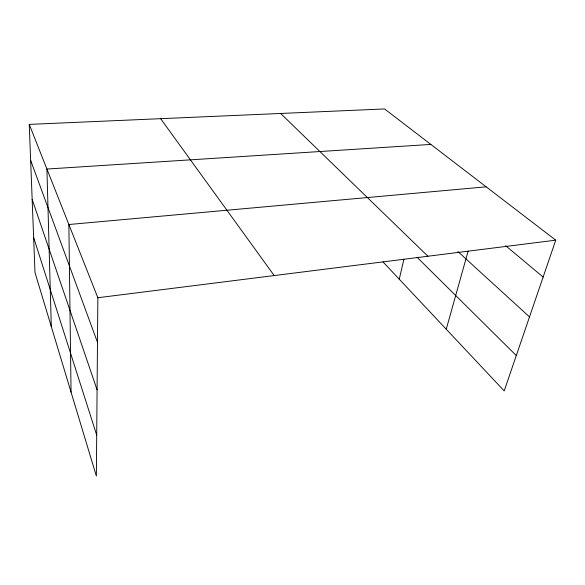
<?xml version="1.0" encoding="UTF-8"?>
<svg xmlns="http://www.w3.org/2000/svg" width="585" height="585" viewBox="0 0 585 585"><rect width="100%" height="100%" fill="white"/><g stroke="black" fill="none" stroke-linecap="round" stroke-linejoin="round"><path stroke-width="0.88" d="M29.25 124.393L97.849 297.736L96.364 476.051L34.998 272.537L29.25 124.393L384.579 108.949L555.75 240.164L504.204 390.912L383.014 261.897M399.248 279.177L403.921 259.221M446.245 329.216L468.154 251.053M97.849 297.736L555.75 240.164M486.157 186.82L68.869 224.516L71.056 392.118M430.845 144.415L46.917 169.05L51.29 326.569M505.637 245.729L543.136 277.049M457.894 251.557L529.513 316.902M280.646 113.468L427.906 256.237M417.068 257.276L516.299 355.548M160.648 118.682L274.189 275.564M30.647 160.327L97.476 342.335M32.16 199.383L97.081 389.815M33.637 237.481L96.708 435.152"/></g></svg>
